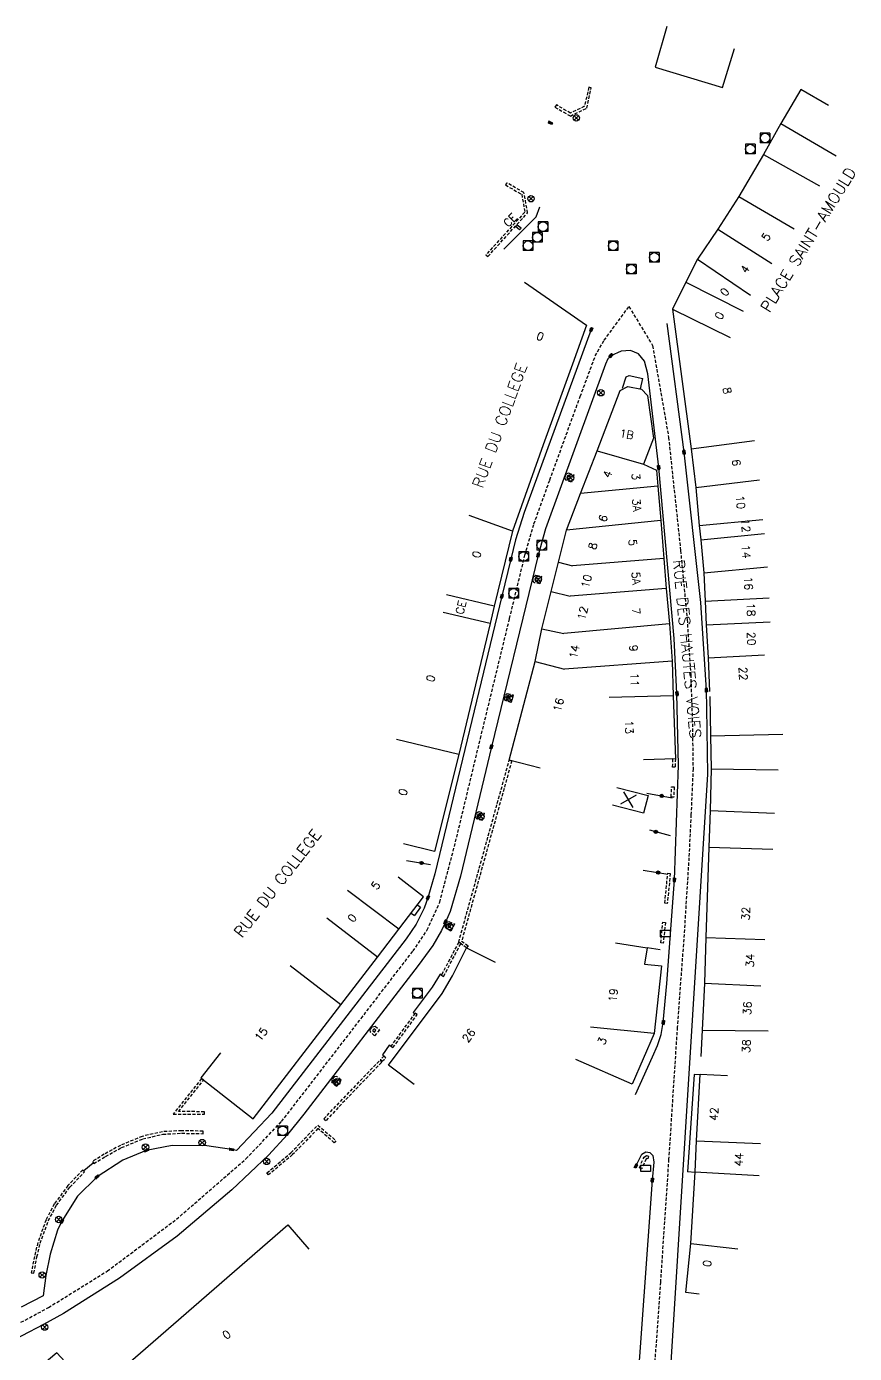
# Model space of a CAD drawing. Header units: millimetres. Extents: x 200040 to 200892, y 53262 to 54000.
# Drawn here: x 200444.8 to 200574, y 53738.2 to 53945.5 of the extents above; entities that cross this region are included whole.
import ezdxf
from ezdxf.enums import TextEntityAlignment as Align

# ---------------------------------------------------------------- set-up
doc = ezdxf.new("R2010")
doc.units = ezdxf.units.MM
doc.linetypes.add('DASHED', pattern=[0.75, 0.5, -0.25])
doc.layers.get('0').update_dxf_attribs({"linetype": 'CONTINUOUS'})
for name, color, linetype in [('W0001', 6, 'DASHED'), ('W0008', 7, 'CONTINUOUS'), ('W0100', 7, 'CONTINUOUS'), ('W0105', 7, 'CONTINUOUS'), ('W0112', 1, 'DASHED'), ('W0322', 7, 'CONTINUOUS'), ('W0400', 7, 'CONTINUOUS'), ('W0420', 7, 'CONTINUOUS'), ('W0469', 7, 'CONTINUOUS'), ('W0984', 7, 'CONTINUOUS'), ('W0989', 7, 'CONTINUOUS'), ('W0991', 7, 'CONTINUOUS'), ('W1102', 7, 'CONTINUOUS'), ('W1471', 7, 'CONTINUOUS')]:
    doc.layers.add(name, color=color, linetype=linetype)
doc.styles.get("Standard").update_dxf_attribs({"font": 'romans.shx', "width": 0.85})

# ---------------------------------------------------------------- blocks, each defined once
blk = doc.blocks.new('T469')
at = {"color": 0, "linetype": 'Continuous', "flags": 128}
for points in [[(-0.35, 0.35), (0.35, -0.35)], [(-0.35, -0.35), (0.35, 0.35)]]:
    blk.add_lwpolyline(points, dxfattribs=at)
at = {"color": 0, "linetype": 'Continuous'}
blk.add_circle((0, 0), 0.5, dxfattribs=at)
blk = doc.blocks.new('T400')
for p, q in [((-0.15, 0.3), (0.15, 0.3)), ((-0.15, -0.25), (-0.15, 0.3)), ((-0.15, 0.15), (0.15, 0.15)), ((-0.15, 0), (0.15, 0)), ((0.15, 0.3), (0.15, -0.25)), ((-0.15, -0.15), (0.15, -0.15)), ((-0.15, -0.25), (-0.15, -0.3)), ((-0.15, -0.3), (0.15, -0.3)), ((0.15, -0.3), (0.15, -0.25))]:
    blk.add_line(p, q)
blk = doc.blocks.new('T420')
for p, q in [((0.75, 0.75), (-0.75, 0.75)), ((-0.75, 0.75), (-0.75, -0.75)), ((0.75, 0.75), (0.75, -0.75)), ((0.75, -0.75), (-0.75, -0.75))]:
    blk.add_line(p, q)
blk.add_ellipse((0, 0), major_axis=(-0.53, 0.53), ratio=1, start_param=3.926991, end_param=10.210176)
blk = doc.blocks.new('t991o')
at = {"color": 0, "linetype": 'Continuous'}
for p, q in [((-1, 1), (1, -1)), ((-1, -1), (1, 1))]:
    blk.add_line(p, q, dxfattribs=at)
blk = doc.blocks.new('T1471')
at = {"color": 0, "linetype": 'Continuous', "flags": 128}
blk.add_lwpolyline([(-0.75, -0.5), (-0.75, 0.5), (0.75, 0.5), (0.75, -0.5), (-0.75, -0.5)], dxfattribs=at)
blk = doc.blocks.new('t322o')
at = {"color": 0, "linetype": 'Continuous'}
for radius in [0.25, 0.15]:
    blk.add_circle((0, 0), radius, dxfattribs=at)

msp = doc.modelspace()

# ---------------------------------------------------------------- linework, layer by layer
at = {"layer": 'W0001'}
for points in [[(200436.68, 53739.19), (200448.24, 53745.42), (200457.43, 53751.12), (200468.22, 53759.21), (200479.05, 53768.62), (200484.62, 53774.47), (200489.21, 53780.39), (200497.03, 53790.55), (200505.14, 53801.09), (200507.37, 53804.38), (200509.31, 53808.7), (200511.78, 53818.12), (200515.66, 53834.27), (200520.21, 53853), (200522.61, 53862.9), (200524.02, 53867.78), (200526.49, 53874.66), (200531.24, 53887.69), (200533.58, 53894.02), (200534.97, 53896.45), (200538.84, 53901.72)], [(200538.84, 53901.72), (200542.54, 53895.62), (200545.04, 53881.29), (200546.9, 53863.61), (200547.93, 53852.85), (200548.48, 53844.27), (200548.73, 53837.33), (200548.85, 53829.56), (200548.53, 53822.36), (200548.2, 53815.66), (200547.45, 53803.69), (200546.38, 53789.18), (200545.04, 53768.56), (200543.76, 53749.4), (200541.48, 53717.35), (200540.37, 53703.01), (200538.37, 53686.14)]]:
    msp.add_lwpolyline(points, dxfattribs=at)
at = {"layer": 'W0008'}
for points in [[(200519.33, 53910.66), (200524.36, 53915.72), (200524.91, 53917.29)], [(200541.2, 53685.91), (200543.18, 53702.47), (200545.26, 53734.32), (200551.14, 53828.71), (200551.01, 53839.03), (200550.93, 53841.83), (200550.06, 53855.5), (200550.07, 53855.49), (200547.44, 53878.97), (200544.82, 53899.08)], [(200533.04, 53898.46), (200533.04, 53898.46), (200532.94, 53898.14), (200522.51, 53869.54), (200521.15, 53865.27), (200520.4, 53862.28), (200519.02, 53856.5), (200508.54, 53813.15), (200507.47, 53809.41), (200506.86, 53807.77), (200505.61, 53805.28), (200504.08, 53802.99), (200483.1, 53775.77), (200477.59, 53769.96), (200476.79, 53770.09), (200472.95, 53770.66), (200467.55, 53770.72), (200463.5, 53769.94), (200459.85, 53768.44), (200455.81, 53765.84), (200452.79, 53762.79), (200450.32, 53758.9), (200449.64, 53757.5), (200448.49, 53753.74), (200447.8, 53750.42), (200447.43, 53747.22), (200443.98, 53745.47)], [(200539.87, 53778.69), (200542.54, 53784.57), (200543.31, 53786.35), (200543.86, 53788.06), (200544.2, 53789.94), (200544.75, 53796.01), (200545.94, 53812.19), (200546.59, 53830.11), (200546.34, 53841.28), (200545.88, 53849.89), (200543.49, 53876.61), (200541.8, 53891.23), (200541.28, 53893.17), (200540.35, 53894.32), (200539.08, 53894.86), (200537.63, 53894.76), (200536.02, 53894.04), (200535.57, 53893.54), (200535.19, 53892.75), (200525.83, 53867), (200524.66, 53862.89), (200524.19, 53861), (200517.37, 53832.96), (200512.55, 53812.8), (200510.94, 53807.26), (200510.2, 53805.61), (200509.6, 53804.28), (200508.25, 53801.94), (200505.92, 53798.8), (200488.08, 53775.61), (200485.55, 53772.44), (200482.56, 53769.23), (200476.87, 53763.79), (200468.34, 53756.54), (200459.3, 53750.02), (200450.59, 53744.47), (200447.48, 53742.76), (200440.7, 53739.24)], [(200456.91, 53730.31), (200449.52, 53738.32), (200442.43, 53732.36), (200441.55, 53734.12), (200441.35, 53736.32), (200441.85, 53738.28), (200442.72, 53740.34)]]:
    msp.add_lwpolyline(points, dxfattribs=at)
at = {"layer": 'W0100'}
for p, q in [((200521.16, 53914.21), (200521.42, 53914.43)), ((200521.74, 53913.72), (200521.16, 53914.21))]:
    msp.add_line(p, q, dxfattribs=at)
for points in [[(200544.78, 53945.45), (200542.93, 53939.08), (200553.45, 53935.94), (200555.33, 53942.03)], [(200569.98, 53933.13), (200565.66, 53935.64), (200562.56, 53930.31), (200559.86, 53925.48), (200556, 53918.92), (200552.74, 53913.83), (200549.55, 53909.11), (200547.73, 53905.51), (200545.66, 53901.3), (200548.55, 53879.49), (200549.27, 53873.46), (200549.81, 53867.54), (200550.04, 53865.27), (200550.51, 53860.15), (200550.75, 53855.7), (200550.92, 53852.01), (200551.19, 53846.88), (200551.44, 53841.62), (200551.44, 53841.62)], [(200521.74, 53913.72), (200522, 53913.94), (200521.42, 53914.43)], [(200522.52, 53905.54), (200522.52, 53905.54), (200532.23, 53898.8), (200530.04, 53892.73), (200525.46, 53880.14), (200520.67, 53866.67), (200517.79, 53854.93), (200517.16, 53852.24), (200512.27, 53831.8), (200508.51, 53816.62), (200503.65, 53817.82)], [(200525, 53829.63), (200520.16, 53830.89), (200524.19, 53846.31), (200525.24, 53851.39), (200526.69, 53857.24), (200527.84, 53861.8), (200529.09, 53866.79), (200531.28, 53872.51), (200533.89, 53879.21), (200537.46, 53888.61), (200537.48, 53888.63), (200538.69, 53889.24), (200540.81, 53888.84), (200541.75, 53887.85), (200542.68, 53881.19), (200541.1, 53877.11), (200543.16, 53876.17), (200543.35, 53873.7), (200543.8, 53868.33), (200544.29, 53862.4), (200544.66, 53857.68), (200545.17, 53852.19), (200545.6, 53846.35), (200545.74, 53840.95), (200546.11, 53831.11), (200541.12, 53830.92)], [(200551.47, 53840.84), (200551.47, 53840.84), (200551.59, 53834.71), (200551.69, 53829.55), (200551.68, 53829.56), (200551.54, 53823.02), (200551.31, 53817.32), (200550.87, 53803.22), (200550.63, 53796.07), (200550.27, 53788.75), (200550.06, 53784.59), (200550.06, 53784.59)], [(200536.97, 53826.6), (200541.82, 53825.37), (200541.12, 53822.62), (200536.27, 53823.85)], [(200475.11, 53785.2), (200472.04, 53781.26), (200480.17, 53774.9), (200493.87, 53792.68), (200499.6, 53800.11), (200502.91, 53804.52), (200506.77, 53809.56), (200502.81, 53812.61)], [(200505.3, 53780.24), (200501.29, 53783.24), (200509.67, 53794.45), (200511.28, 53797.21), (200513.5, 53801.59), (200517.96, 53799.32)], [(200536.74, 53802.35), (200541.68, 53801.58), (200541.29, 53799.04), (200543.9, 53798.76), (200542.8, 53788.19), (200539.33, 53780.28)], [(200549.81, 53747.52), (200547.72, 53747.74), (200548.53, 53755.39), (200549.17, 53766.58), (200549.38, 53771.47), (200549.95, 53781.87), (200554.23, 53781.63)], [(200539.92, 53767.5), (200540.84, 53769.36), (200541.5, 53769.72), (200542.1, 53769.63), (200542.59, 53769.16), (200542.74, 53768.09), (200542.48, 53765.32), (200540.48, 53737.79), (200539.69, 53727.1), (200537.41, 53701.88), (200536.45, 53693.4), (200535.54, 53686.36)], [(200459.53, 53729.03), (200456.24, 53732.8), (200485.58, 53758.32), (200488.86, 53754.55)]]:
    msp.add_lwpolyline(points, dxfattribs=at)
at = {"layer": 'W0105'}
for p, q in [((200540.64, 53888.88), (200540.99, 53890.49)), ((200506.33, 53807.95), (200505.39, 53806.62)), ((200505.87, 53808.27), (200506.33, 53807.95)), ((200504.83, 53807.02), (200505.39, 53806.62)), ((200509.58, 53797.34), (200509.36, 53797.47)), ((200505.39, 53791.3), (200505.17, 53791.47)), ((200501.42, 53786.39), (200500.35, 53784.87)), ((200501.67, 53786.21), (200501.42, 53786.39)), ((200500.6, 53784.69), (200500.35, 53784.87)), ((200549.05, 53781.8), (200547.96, 53766.61)), ((200549.94, 53781.73), (200549.05, 53781.8)), ((200549.16, 53766.52), (200547.96, 53766.61))]:
    msp.add_line(p, q, dxfattribs=at)
for points in [[(200537.84, 53888.97), (200538.43, 53890.77), (200538.89, 53890.96), (200540.99, 53890.49)], [(200509.36, 53797.47), (200508.14, 53795.42), (200505.17, 53791.47)]]:
    msp.add_lwpolyline(points, dxfattribs=at)
at = {"layer": 'W0112'}
for p, q in [((200532.25, 53932.71), (200532.97, 53935.87)), ((200522.46, 53919.51), (200519.76, 53921.06)), ((200529.3, 53874.91), (200529.62, 53874.8)), ((200530.26, 53875.43), (200529.87, 53874.29)), ((200524.95, 53858.43), (200524.05, 53858.6)), ((200524.28, 53859.01), (200524.32, 53858.96)), ((200520.76, 53841.07), (200520.48, 53839.88)), ((200519.85, 53840.51), (200520.19, 53840.4)), ((200512.27, 53802.47), (200520.17, 53830.89)), ((200546.11, 53831.11), (200546.04, 53829.79)), ((200546.04, 53829.79), (200545.64, 53829.81)), ((200545.9, 53826.7), (200545.83, 53825.1)), ((200545.83, 53825.1), (200545.43, 53825.12)), ((200516.27, 53822.63), (200515.95, 53821.48)), ((200515.38, 53822.02), (200515.67, 53821.96)), ((200545.3, 53813.21), (200544.83, 53808.52)), ((200544.83, 53808.52), (200544.44, 53808.56)), ((200510.59, 53804.91), (200510.88, 53804.75)), ((200511.6, 53805.33), (200511.06, 53804.2)), ((200544.53, 53805.55), (200544.2, 53802.32)), ((200512.27, 53802.47), (200509.57, 53797.32)), ((200513.5, 53801.58), (200512.27, 53802.47)), ((200544.2, 53802.32), (200543.8, 53802.36)), ((200509.57, 53797.32), (200509.92, 53797.13)), ((200505.46, 53791.39), (200501.68, 53786.24)), ((200498.89, 53788.62), (200499.11, 53788.43)), ((200499.9, 53788.79), (200499.15, 53787.85)), ((200501.68, 53786.24), (200502.01, 53786)), ((200491.21, 53774.87), (200500.01, 53784.07)), ((200500.2, 53783.68), (200491.47, 53774.55)), ((200500.01, 53784.07), (200500.2, 53783.68)), ((200500.62, 53784.72), (200500.05, 53784.16)), ((200500.05, 53784.16), (200500.33, 53783.87)), ((200468.54, 53776.02), (200472.45, 53780.91)), ((200492.44, 53780.96), (200492.46, 53780.54)), ((200492.46, 53780.54), (200492.7, 53780.86)), ((200493.18, 53779.99), (200492.46, 53780.54)), ((200472.58, 53775.99), (200468.54, 53776.02)), ((200491.21, 53774.87), (200491.47, 53774.55)), ((200469.01, 53772.63), (200472.36, 53772.56)), ((200490.28, 53773.91), (200493.11, 53771.45)), ((200541.57, 53769.14), (200541.9, 53769.03)), ((200451.59, 53764.21), (200453.86, 53766.62))]:
    msp.add_line(p, q, dxfattribs=at)
for points in [[(200532.97, 53935.87), (200532.58, 53935.96), (200531.91, 53932.99), (200529.72, 53931.93)], [(200529.72, 53931.93), (200527.51, 53933.21), (200527.3, 53932.86)], [(200527.3, 53932.86), (200529.7, 53931.47), (200532.25, 53932.71)], [(200519.76, 53921.06), (200519.56, 53920.71), (200522.1, 53919.25), (200522.59, 53916.47)], [(200516.82, 53909.54), (200523.02, 53916.35), (200522.46, 53919.51)], [(200522.59, 53916.47), (200516.53, 53909.81), (200516.82, 53909.54)], [(200529.87, 53874.29), (200528.99, 53874.6), (200528.84, 53874.98), (200529.03, 53875.54), (200529.41, 53875.75), (200530.26, 53875.43)], [(200529.62, 53874.8), (200529.76, 53875.19), (200529.44, 53875.31), (200529.36, 53875.26), (200529.27, 53874.99), (200529.3, 53874.91)], [(200524.05, 53858.6), (200523.86, 53858.95), (200523.97, 53859.53), (200524.33, 53859.76), (200525.2, 53859.59), (200524.95, 53858.43)], [(200524.32, 53858.96), (200524.64, 53858.89), (200524.73, 53859.28), (200524.42, 53859.34), (200524.33, 53859.28), (200524.28, 53859.01)], [(200520.48, 53839.88), (200519.54, 53840.19), (200519.42, 53840.46), (200519.57, 53841.09), (200519.86, 53841.3), (200520.76, 53841.07)], [(200520.19, 53840.4), (200520.28, 53840.78), (200519.95, 53840.87), (200519.92, 53840.85), (200519.85, 53840.51)], [(200520.17, 53830.89), (200520.55, 53830.78), (200512.73, 53802.64)], [(200545.64, 53829.81), (200545.72, 53831.13), (200546.11, 53831.11)], [(200545.43, 53825.12), (200545.51, 53826.72), (200545.9, 53826.7)], [(200515.95, 53821.48), (200515.1, 53821.68), (200514.92, 53822.06), (200515.02, 53822.62), (200515.4, 53822.87), (200516.27, 53822.63)], [(200515.67, 53821.96), (200515.78, 53822.35), (200515.47, 53822.44), (200515.39, 53822.38), (200515.34, 53822.12), (200515.38, 53822.02)], [(200544.44, 53808.56), (200544.9, 53813.24), (200545.3, 53813.21)], [(200511.06, 53804.2), (200510.26, 53804.63), (200510.15, 53804.98), (200510.38, 53805.56), (200510.74, 53805.68), (200511.6, 53805.33)], [(200510.88, 53804.75), (200511.05, 53805.12), (200510.73, 53805.25), (200510.68, 53805.24), (200510.57, 53804.97), (200510.59, 53804.91)], [(200543.8, 53802.36), (200544.13, 53805.59), (200544.53, 53805.55)], [(200509.92, 53797.13), (200512.62, 53802.29), (200512.27, 53802.47)], [(200512.73, 53802.64), (200513.73, 53801.91), (200513.5, 53801.58)], [(200502.01, 53786), (200505.79, 53791.16), (200505.46, 53791.39)], [(200499.15, 53787.85), (200498.5, 53788.43), (200498.47, 53788.83), (200498.82, 53789.27), (200499.22, 53789.34), (200499.9, 53788.79)], [(200499.11, 53788.43), (200499.34, 53788.73), (200499.11, 53788.91), (200499.04, 53788.9), (200498.88, 53788.71), (200498.89, 53788.62)], [(200500.33, 53783.87), (200500.9, 53784.43), (200500.62, 53784.72)], [(200472.45, 53780.91), (200472.14, 53781.16), (200467.71, 53775.62)], [(200493.18, 53779.99), (200493.93, 53780.91), (200493.25, 53781.47), (200492.83, 53781.44), (200492.44, 53780.96)], [(200492.46, 53780.54), (200492.86, 53780.56), (200492.85, 53780.82), (200493.03, 53781.05), (200493.12, 53781.06), (200493.37, 53780.85)], [(200492.7, 53780.86), (200493.43, 53780.3), (200493.18, 53779.99)], [(200493.37, 53780.85), (200492.87, 53780.24), (200493.18, 53779.99)], [(200467.71, 53775.62), (200472.58, 53775.59), (200472.58, 53775.99)], [(200455.31, 53767.89), (200457.14, 53769.01), (200459.65, 53770.38), (200462.97, 53771.75), (200466.08, 53772.48), (200469.01, 53772.63)], [(200472.36, 53772.56), (200472.37, 53772.96), (200469.01, 53773.03), (200466.03, 53772.87), (200462.85, 53772.14), (200459.48, 53770.74), (200456.94, 53769.35)], [(200482.33, 53766.43), (200486.08, 53769.58), (200490.28, 53773.91)], [(200493.11, 53771.45), (200492.85, 53771.15), (200490.3, 53773.36), (200486.35, 53769.29)], [(200456.94, 53769.35), (200455.1, 53768.23), (200455.31, 53767.89)], [(200486.35, 53769.29), (200482.58, 53766.12), (200482.33, 53766.43)], [(200540.47, 53767.25), (200541.2, 53768.88), (200541.57, 53769.14)], [(200541.52, 53768.62), (200540.84, 53767.08), (200540.47, 53767.25)], [(200541.9, 53769.03), (200541.78, 53768.65), (200541.63, 53768.7), (200541.52, 53768.62)], [(200453.86, 53766.62), (200453.57, 53766.89), (200451.28, 53764.47), (200449.14, 53761.59), (200447.85, 53759.11), (200446.56, 53755.56), (200446.05, 53753.4)], [(200445.95, 53750.76), (200446.44, 53753.32), (200446.94, 53755.45), (200448.21, 53758.95), (200449.48, 53761.38), (200451.59, 53764.21)], [(200446.05, 53753.4), (200445.55, 53750.83), (200445.95, 53750.76)]]:
    msp.add_lwpolyline(points, dxfattribs=at)
at = {"layer": 'W0322'}
for p, q in [((200541.62, 53825.75), (200545.61, 53824.99)), ((200545.32, 53819.09), (200542.08, 53819.95)), ((200504.13, 53815.24), (200507.89, 53814.6)), ((200541.06, 53813.73), (200544.9, 53813.08)), ((200543.71, 53801.25), (200541.68, 53801.58)), ((200453.76, 53766.8), (200455.21, 53768.03))]:
    msp.add_line(p, q, dxfattribs=at)
at = {"layer": 'W1102'}
for p, q in [((200562.56, 53930.31), (200571.2, 53925.28)), ((200559.86, 53925.48), (200568.58, 53920.6)), ((200556, 53918.92), (200564.62, 53913.85)), ((200552.74, 53913.83), (200561.16, 53908.43)), ((200549.55, 53909.11), (200557.84, 53903.52)), ((200547.73, 53905.51), (200556.66, 53901)), ((200545.66, 53901.3), (200554.63, 53896.88)), ((200548.55, 53879.49), (200558.46, 53880.8)), ((200533.89, 53879.21), (200541.1, 53877.11)), ((200549.27, 53873.46), (200559.2, 53874.64)), ((200543.35, 53873.7), (200531.28, 53872.51)), ((200520.67, 53866.67), (200513.89, 53869.08)), ((200543.8, 53868.33), (200529.09, 53866.79)), ((200549.81, 53867.54), (200559.77, 53868.46)), ((200550.04, 53865.27), (200559.99, 53866.29)), ((200527.84, 53861.8), (200530.05, 53861.24)), ((200544.29, 53862.4), (200530.05, 53861.24)), ((200550.51, 53860.15), (200560.47, 53861.06)), ((200544.66, 53857.68), (200529.68, 53856.5)), ((200517.79, 53854.93), (200510.39, 53856.71)), ((200526.69, 53857.24), (200529.68, 53856.5)), ((200550.75, 53855.7), (200560.73, 53856.23)), ((200517.16, 53852.24), (200509.83, 53853.95)), ((200525.24, 53851.39), (200528.68, 53850.68)), ((200545.17, 53852.19), (200528.68, 53850.68)), ((200550.92, 53852.01), (200560.91, 53852.47)), ((200551.19, 53846.88), (200560, 53847.35)), ((200524.19, 53846.31), (200528.8, 53845.1)), ((200545.6, 53846.35), (200528.8, 53845.1)), ((200545.74, 53840.95), (200535.75, 53840.68)), ((200551.59, 53834.71), (200562.84, 53834.94)), ((200512.27, 53831.8), (200502.54, 53834.13)), ((200551.68, 53829.56), (200562.12, 53829.36)), ((200551.54, 53823.02), (200561.54, 53822.61)), ((200551.31, 53817.32), (200561.31, 53817)), ((200502.91, 53804.52), (200494.91, 53810.53)), ((200499.6, 53800.11), (200491.67, 53806.21)), ((200550.87, 53803.22), (200560.06, 53802.9)), ((200493.87, 53792.68), (200485.95, 53798.78)), ((200550.63, 53796.07), (200559.44, 53795.64)), ((200542.8, 53788.19), (200532.86, 53789.22)), ((200550.27, 53788.75), (200560.6, 53788.61)), ((200539.33, 53780.28), (200530.54, 53784.14)), ((200549.38, 53771.47), (200559.37, 53771.04)), ((200549.17, 53766.58), (200559.15, 53766.01)), ((200548.53, 53755.39), (200555.84, 53754.57))]:
    msp.add_line(p, q, dxfattribs=at)

# ---------------------------------------------------------------- block references
at = {"layer": 'W0322'}
for p, rotation in [((200543.96, 53825.31), 349.2520955116621), ((200543.03, 53819.7), 165.1366752450955), ((200506.47, 53814.84), 350.3919668960448), ((200543.4, 53813.34), 350.3900363937626)]:
    msp.add_blockref('t322o', p, dxfattribs=dict(at, rotation=rotation))
at = {"layer": 'W0400'}
for p, rotation in [((200526.56, 53930.41), 244.3943786623941), ((200532.94, 53898.14), 339.9511718747648), ((200536.02, 53894.04), 138.5684585571289), ((200547.44, 53878.97), 187.4106750494478), ((200543.49, 53876.61), 6.617401123046801), ((200520.4, 53862.28), 346.5456771855016), ((200524.66, 53862.89), 166.1346054077148), ((200519.02, 53856.5), 346.4108886716111), ((200546.34, 53841.28), 3.050323486328121), ((200550.93, 53841.83), 181.6346588134766), ((200517.37, 53832.96), 166.5603866577149), ((200545.94, 53812.19), 357.9223022460937), ((200507.47, 53809.41), 339.680603026709), ((200510.2, 53805.61), 155.7851257324218), ((200544.2, 53789.94), 354.7916870117186), ((200463.5, 53769.94), 292.3689765930486), ((200476.79, 53770.09), 261.6654357907185), ((200539.92, 53767.5), 153.7134552001953), ((200455.81, 53765.84), 315.194965361941), ((200542.48, 53765.32), 354.5267639160156), ((200450.32, 53758.9), 333.986423491456)]:
    msp.add_blockref('T400', p, dxfattribs=dict(at, rotation=rotation))
at = {"layer": 'W0420'}
for p in [(200560.1, 53928.04), (200557.79, 53926.31), (200525.42, 53914.19), (200523.1, 53911.22), (200524.53, 53912.53), (200536.38, 53911.21), (200542.8, 53909.39), (200539.2, 53907.56), (200525.23, 53864.45), (200522.42, 53862.69), (200520.85, 53856.94), (200505.8, 53794.5), (200484.8, 53773.01)]:
    msp.add_blockref('T420', p, dxfattribs=at)
at = {"layer": 'W0469'}
for p in [(200530.63, 53931.18), (200523.55, 53918.56), (200534.46, 53888.26), (200529.72, 53874.98), (200524.7, 53859.14), (200520.17, 53840.6), (200515.72, 53822.1), (200510.84, 53804.92), (200493.25, 53780.66), (200463.38, 53770.46), (200472.22, 53771.17), (200482.3, 53768.23), (200449.83, 53759.16), (200447.26, 53750.49), (200447.64, 53742.36)]:
    msp.add_blockref('T469', p, dxfattribs=at)
at = {"layer": 'W0991', "rotation": 255.771996455641}
msp.add_blockref('t991o', (200538.74, 53824.72), dxfattribs=at)
at = {"layer": 'W1471'}
for p in [(200544.53, 53803.82), (200541.46, 53767.17)]:
    msp.add_blockref('T1471', p, dxfattribs=at)

# ---------------------------------------------------------------- texts
at = {"layer": 'W0984'}
for rotation, p in [(44.6222, (200520.31, 53915.23)), (76.8357, (200512.61, 53854.73))]:
    msp.add_text('CE', height=1.25, rotation=rotation, dxfattribs=at).set_placement(p, align=Align.MIDDLE)
at = {"layer": 'W0989'}
for s, rotation, p in [('PLACE SAINT-AMOULD', 58.3658, (200566.84, 53912.16)), ('RUE DU COLLEGE', 69.9943, (200518.66, 53883.14)), ('RUE DES HAUTES VOIES', 275.4656, (200547.93, 53848.25)), ('RUE DU COLLEGE', 52.4075, (200483.99, 53811.66))]:
    msp.add_text(s, height=1.75, rotation=rotation, dxfattribs=at).set_placement(p, align=Align.MIDDLE)
at = {"layer": 'W0991'}
for s, rotation, p in [('5', 57.3442, (200560.26, 53912.6)), ('4', 55.9843, (200556.95, 53907.55)), ('0', 52.0254, (200553.79, 53904)), ('0', 63.7604, (200552.97, 53900.31)), ('0', 158.7277, (200524.99, 53897.06)), ('8', 280.8846, (200554.18, 53888.6)), ('1B', 349.309, (200538.5, 53881.79)), ('6', 276.8067, (200555.61, 53877.35)), ('4', 68.6801, (200535.51, 53875.56)), ('3', 274.3759, (200539.94, 53875.16)), ('10', 275.2729, (200556.27, 53871.16)), ('3A', 274.8102, (200540.06, 53870.72)), ('6', 71.3075, (200534.81, 53868.65)), ('12', 275.8242, (200557.06, 53867.51)), ('8', 75.9504, (200533.21, 53864.33)), ('5', 274.6654, (200539.44, 53864.89)), ('14', 275.1993, (200557.14, 53863.46)), ('0', 76.5309, (200515.08, 53863.01)), ('10', 75.8409, (200532.22, 53858.83)), ('5A', 274.53, (200539.97, 53859.3)), ('16', 273.0596, (200557.5, 53858.5)), ('12', 76.0529, (200531.62, 53853.86)), ('7', 275.2519, (200539.96, 53854.14)), ('18', 272.6495, (200557.88, 53854.39)), ('20', 273.0524, (200557.95, 53849.86)), ('14', 78.2765, (200530.32, 53847.82)), ('9', 274.2514, (200539.57, 53848.37)), ('22', 272.6976, (200556.68, 53844.4)), ('0', 76.5309, (200507.91, 53843.65)), ('11', 271.532, (200539.74, 53843.44)), ('16', 75.3725, (200527.85, 53839.53)), ('13', 272.1527, (200538.89, 53836.05)), ('0', 76.0917, (200503.59, 53825.89)), ('5', 52.5131, (200499.31, 53811.33)), ('32', 88.2227, (200557.08, 53806.93)), ('0', 53.1012, (200495.63, 53806.24)), ('34', 88.0457, (200557.75, 53799.61)), ('19', 84.1067, (200536.39, 53794.2)), ('36', 87.1709, (200557.32, 53792.14)), ('15', 52.3856, (200481.43, 53788.08)), ('26', 53.2441, (200513.84, 53787.92)), ('3', 66.3024, (200534.66, 53787.05)), ('38', 87.1581, (200557.17, 53786.23)), ('42', 86.8218, (200552.12, 53775.62)), ('44', 87.5758, (200556.01, 53768.5)), ('0', 83.8886, (200551.06, 53752.3)), ('0', 37.0835, (200476.03, 53741.18))]:
    msp.add_text(s, height=1.25, rotation=rotation, dxfattribs=at).set_placement(p, align=Align.MIDDLE)

doc.saveas('drawing.dxf')
